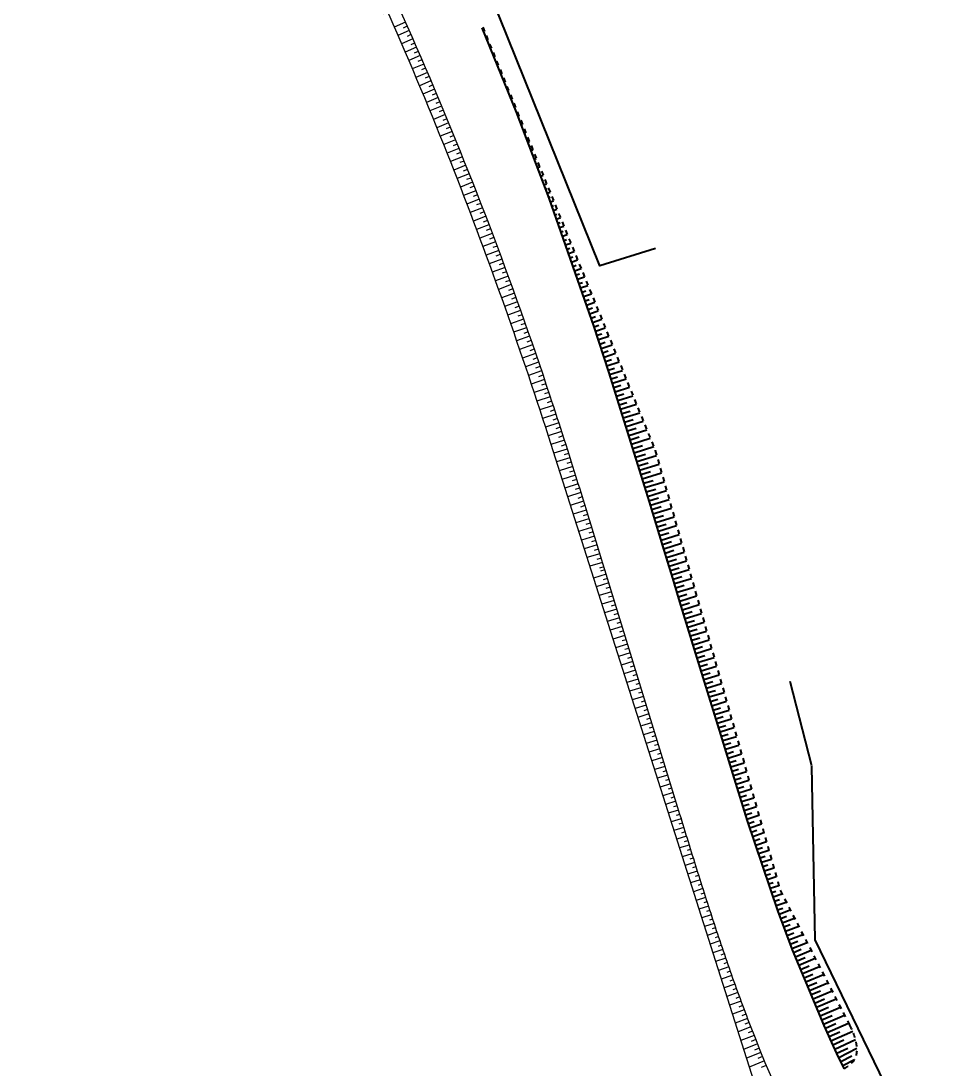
# Model space of a CAD drawing. Extents: x 10268 to 14501, y 7440 to 10044.
# Drawn here: x 12440.3 to 12644, y 7937.3 to 8166.7 of the extents above; entities that cross this region are included whole.
import ezdxf

# ---------------------------------------------------------------- set-up
doc = ezdxf.new("R2010")
doc.units = 0
doc.linetypes.add('Откосы$0$JIS_02_1.0', pattern=[2, 1, -1])
doc.layers.add('GRND', color=46, linetype='Continuous')
for name, color, linetype, lineweight in [('Водоотвод и откосы красные', 1, 'Continuous', 40), ('Забор Металлический-2$0$ЗАБОР', 1, 'Забор Металлический-2$0$ЗАБОР_МЕТ_Б1М', 40), ('Откосы$0$проектн.откос', 1, 'Continuous', 40)]:
    doc.layers.add(name, color=color, linetype=linetype, lineweight=lineweight)
doc.linetypes.add('Забор Металлический-2$0$ЗАБОР_МЕТ_Б1М', pattern='A,1.25,[133,ltypeshp.shx,S=0.25,R=0,X=-0.25,Y=0],-0.001,[133,ltypeshp.shx,S=0.145,R=0,X=-0.145,Y=0],-0.001,[130,ltypeshp.shx,S=0.125,R=0,X=0,Y=0.4],1.25', length=2.502)

msp = doc.modelspace()

# ---------------------------------------------------------------- linework, layer by layer
at = {"layer": 'GRND', "color": 1, "lineweight": 30}
for p, q in [((12524.42, 8166.47), (12521.96, 8165.38)), ((12525.23, 8164.64), (12522.77, 8163.56)), ((12524.81, 8165.58), (12523.95, 8165.19)), ((12526.03, 8162.81), (12523.56, 8161.73)), ((12525.62, 8163.75), (12524.76, 8163.37)), ((12526.83, 8160.98), (12524.35, 8159.9)), ((12526.42, 8161.91), (12525.56, 8161.54)), ((12527.22, 8160.08), (12526.35, 8159.7)), ((12527.63, 8159.15), (12525.14, 8158.07)), ((12528.02, 8158.25), (12527.14, 8157.87)), ((12528.42, 8157.31), (12525.92, 8156.24)), ((12529.21, 8155.48), (12526.7, 8154.4)), ((12528.81, 8156.41), (12527.93, 8156.03)), ((12529.99, 8153.64), (12527.47, 8152.56)), ((12529.6, 8154.57), (12528.72, 8154.2)), ((12530.77, 8151.8), (12528.24, 8150.73)), ((12530.38, 8152.73), (12529.5, 8152.36)), ((12531.16, 8150.89), (12530.27, 8150.51)), ((12531.55, 8149.96), (12529.01, 8148.89)), ((12531.93, 8149.04), (12531.04, 8148.67)), ((12532.32, 8148.11), (12529.77, 8147.05)), ((12533.09, 8146.27), (12530.53, 8145.2)), ((12532.7, 8147.2), (12531.81, 8146.83)), ((12533.85, 8144.42), (12531.28, 8143.36)), ((12533.47, 8145.35), (12532.57, 8144.98)), ((12534.61, 8142.57), (12532.03, 8141.51)), ((12534.23, 8143.5), (12533.33, 8143.13)), ((12534.99, 8141.65), (12534.09, 8141.28)), ((12535.37, 8140.72), (12532.78, 8139.67)), ((12535.74, 8139.8), (12534.84, 8139.43)), ((12536.12, 8138.86), (12533.52, 8137.82)), ((12536.87, 8137.01), (12534.26, 8135.97)), ((12536.49, 8137.94), (12535.59, 8137.58)), ((12537.61, 8135.15), (12534.99, 8134.11)), ((12537.24, 8136.09), (12536.33, 8135.73)), ((12538.34, 8133.31), (12535.71, 8132.25)), ((12537.98, 8134.23), (12537.07, 8133.87)), ((12538.72, 8132.37), (12537.8, 8132.01)), ((12539.08, 8131.45), (12536.43, 8130.4)), ((12539.43, 8130.55), (12538.52, 8130.19)), ((12539.81, 8129.59), (12537.14, 8128.54)), ((12540.54, 8127.73), (12537.86, 8126.68)), ((12540.16, 8128.69), (12539.25, 8128.33)), ((12541.26, 8125.86), (12538.56, 8124.81)), ((12540.89, 8126.82), (12539.97, 8126.47)), ((12541.98, 8124), (12539.27, 8122.95)), ((12541.61, 8124.96), (12540.69, 8124.6)), ((12542.33, 8123.09), (12541.4, 8122.74)), ((12542.69, 8122.13), (12539.97, 8121.08)), ((12543.04, 8121.22), (12542.11, 8120.87)), ((12543.4, 8120.25), (12540.66, 8119.22)), ((12544.11, 8118.39), (12541.36, 8117.35)), ((12543.75, 8119.35), (12542.82, 8119)), ((12544.81, 8116.52), (12542.04, 8115.48)), ((12544.45, 8117.48), (12543.52, 8117.13)), ((12545.51, 8114.64), (12542.73, 8113.61)), ((12545.15, 8115.6), (12544.22, 8115.26)), ((12546.2, 8112.76), (12543.41, 8111.74)), ((12545.84, 8113.73), (12544.91, 8113.38)), ((12546.54, 8111.85), (12545.6, 8111.51)), ((12546.88, 8110.91), (12544.08, 8109.86)), ((12547.22, 8109.97), (12546.28, 8109.63)), ((12547.57, 8109.03), (12544.76, 8107.99)), ((12548.25, 8107.15), (12545.43, 8106.11)), ((12547.91, 8108.09), (12546.96, 8107.75)), ((12548.92, 8105.27), (12546.1, 8104.23)), ((12548.59, 8106.21), (12547.64, 8105.87)), ((12549.6, 8103.39), (12546.96, 8102.43)), ((12549.26, 8104.33), (12548.31, 8103.99)), ((12549.93, 8102.45), (12548.98, 8102.11)), ((12550.26, 8101.5), (12547.43, 8100.48)), ((12550.6, 8100.56), (12549.64, 8100.23)), ((12550.93, 8099.61), (12548.08, 8098.6)), ((12551.59, 8097.73), (12548.73, 8096.71)), ((12551.26, 8098.67), (12550.3, 8098.34)), ((12552.24, 8095.84), (12549.38, 8094.83)), ((12551.92, 8096.78), (12550.96, 8096.45)), ((12552.9, 8093.95), (12550.03, 8092.95)), ((12552.57, 8094.89), (12551.61, 8094.56)), ((12553.54, 8092.05), (12550.67, 8091.06)), ((12553.22, 8093), (12552.26, 8092.67)), ((12553.86, 8091.11), (12552.9, 8090.78)), ((12554.19, 8090.16), (12551.3, 8089.17)), ((12554.5, 8089.21), (12553.54, 8088.89)), ((12554.82, 8088.26), (12551.93, 8087.28)), ((12555.46, 8086.37), (12552.56, 8085.39)), ((12555.14, 8087.32), (12554.17, 8087)), ((12556.09, 8084.47), (12553.18, 8083.5)), ((12555.77, 8085.42), (12554.8, 8085.1)), ((12556.71, 8082.57), (12553.8, 8081.61)), ((12556.4, 8083.52), (12555.43, 8083.2)), ((12557.34, 8080.67), (12554.42, 8079.71)), ((12557.03, 8081.62), (12556.05, 8081.3)), ((12557.65, 8079.72), (12556.67, 8079.4)), ((12557.96, 8078.77), (12555.03, 8077.81)), ((12558.26, 8077.82), (12557.28, 8077.5)), ((12558.57, 8076.86), (12555.64, 8075.92)), ((12559.18, 8074.96), (12556.24, 8074.02)), ((12558.88, 8075.91), (12557.89, 8075.6)), ((12559.79, 8073.05), (12556.85, 8072.12)), ((12559.48, 8074.01), (12558.5, 8073.7)), ((12560.39, 8071.15), (12557.45, 8070.22)), ((12560.09, 8072.1), (12559.11, 8071.79)), ((12560.7, 8070.2), (12559.71, 8069.89)), ((12561, 8069.24), (12558.06, 8068.31)), ((12561.3, 8068.29), (12560.32, 8067.98)), ((12561.6, 8067.34), (12558.66, 8066.41)), ((12561.9, 8066.38), (12560.92, 8066.08)), ((12562.19, 8065.43), (12559.27, 8064.51)), ((12562.79, 8063.52), (12559.87, 8062.61)), ((12562.49, 8064.47), (12561.52, 8064.17)), ((12563.38, 8061.61), (12560.48, 8060.71)), ((12563.09, 8062.57), (12562.11, 8062.26)), ((12563.97, 8059.7), (12561.09, 8058.8)), ((12563.68, 8060.66), (12562.71, 8060.36)), ((12564.27, 8058.74), (12563.31, 8058.45)), ((12564.57, 8057.79), (12561.69, 8056.9)), ((12564.86, 8056.83), (12563.9, 8056.54)), ((12565.15, 8055.88), (12562.3, 8055)), ((12565.45, 8054.92), (12564.5, 8054.63)), ((12565.74, 8053.97), (12562.9, 8053.09)), ((12566.33, 8052.05), (12563.51, 8051.19)), ((12566.04, 8053.01), (12565.09, 8052.72)), ((12566.92, 8050.14), (12564.12, 8049.28)), ((12566.62, 8051.1), (12565.68, 8050.81)), ((12567.5, 8048.23), (12564.72, 8047.38)), ((12567.21, 8049.19), (12566.27, 8048.9)), ((12567.8, 8047.27), (12566.87, 8046.99)), ((12568.29, 8045.66), (12565.54, 8044.81)), ((12568, 8046.61), (12567.07, 8046.33)), ((12568.88, 8043.74), (12566.15, 8042.91)), ((12568.59, 8044.7), (12567.66, 8044.42)), ((12569.17, 8042.79), (12568.26, 8042.51)), ((12569.47, 8041.83), (12566.76, 8041)), ((12569.76, 8040.88), (12568.85, 8040.6)), ((12570.05, 8039.92), (12567.36, 8039.1)), ((12570.34, 8038.96), (12569.44, 8038.69)), ((12570.64, 8038.01), (12567.97, 8037.19)), ((12571.22, 8036.1), (12568.58, 8035.28)), ((12570.93, 8037.05), (12570.03, 8036.78)), ((12571.81, 8034.18), (12569.18, 8033.38)), ((12571.52, 8035.14), (12570.63, 8034.87)), ((12572.4, 8032.27), (12569.79, 8031.47)), ((12572.1, 8033.23), (12571.22, 8032.96)), ((12572.69, 8031.32), (12571.81, 8031.05)), ((12572.98, 8030.36), (12570.4, 8029.57)), ((12573.28, 8029.4), (12572.4, 8029.14)), ((12573.57, 8028.45), (12571, 8027.66)), ((12573.86, 8027.49), (12573, 8027.23)), ((12574.16, 8026.54), (12571.61, 8025.76)), ((12574.74, 8024.62), (12572.22, 8023.85)), ((12574.45, 8025.58), (12573.59, 8025.32)), ((12575.33, 8022.71), (12572.83, 8021.94)), ((12575.04, 8023.67), (12574.18, 8023.41)), ((12575.92, 8020.8), (12573.43, 8020.04)), ((12575.62, 8021.76), (12574.78, 8021.5)), ((12576.21, 8019.84), (12575.37, 8019.59)), ((12576.5, 8018.89), (12574.04, 8018.13)), ((12576.79, 8017.93), (12575.96, 8017.68)), ((12577.09, 8016.97), (12574.65, 8016.23)), ((12577.38, 8016.02), (12576.55, 8015.76)), ((12577.67, 8015.06), (12575.25, 8014.32)), ((12578.26, 8013.15), (12576.06, 8012.47)), ((12577.98, 8014.11), (12577.16, 8013.86)), ((12578.85, 8011.24), (12576.47, 8010.51)), ((12578.56, 8012.2), (12577.75, 8011.95)), ((12579.47, 8009.34), (12577.07, 8008.6)), ((12579.15, 8010.29), (12578.34, 8010.04)), ((12579.74, 8008.38), (12578.93, 8008.13)), ((12580.06, 8007.42), (12577.68, 8006.7)), ((12580.32, 8006.47), (12579.53, 8006.22)), ((12580.64, 8005.51), (12578.29, 8004.79)), ((12580.91, 8004.55), (12580.12, 8004.31)), ((12581.23, 8003.6), (12578.89, 8002.89)), ((12581.82, 8001.69), (12579.5, 8000.98)), ((12581.5, 8002.64), (12580.71, 8002.4)), ((12582.4, 7999.78), (12580.11, 7999.07)), ((12582.08, 8000.73), (12581.3, 8000.49)), ((12582.99, 7997.86), (12580.72, 7997.17)), ((12582.67, 7998.82), (12581.9, 7998.58)), ((12583.26, 7996.91), (12582.49, 7996.67)), ((12583.58, 7995.95), (12581.32, 7995.26)), ((12583.84, 7994.99), (12583.08, 7994.76)), ((12584.16, 7994.04), (12581.92, 7993.38)), ((12584.42, 7993.08), (12583.66, 7992.85)), ((12584.73, 7992.12), (12582.53, 7991.47)), ((12585.31, 7990.21), (12583.14, 7989.55)), ((12584.98, 7991.14), (12584.24, 7990.92)), ((12585.89, 7988.29), (12583.75, 7987.64)), ((12585.56, 7989.23), (12584.83, 7989.01)), ((12586.48, 7986.38), (12584.36, 7985.73)), ((12586.15, 7987.32), (12585.42, 7987.1)), ((12586.74, 7985.41), (12586.02, 7985.18)), ((12587.07, 7984.47), (12584.97, 7983.82)), ((12587.33, 7983.5), (12586.62, 7983.27)), ((12587.66, 7982.56), (12585.58, 7981.9)), ((12587.93, 7981.59), (12587.22, 7981.36)), ((12588.26, 7980.65), (12586.19, 7979.99)), ((12588.86, 7978.74), (12586.8, 7978.08)), ((12588.53, 7979.68), (12587.82, 7979.46)), ((12589.46, 7976.83), (12587.4, 7976.17)), ((12589.14, 7977.78), (12588.43, 7977.55)), ((12590.07, 7974.92), (12588.01, 7974.26)), ((12589.76, 7975.87), (12589.04, 7975.64)), ((12590.38, 7973.97), (12589.66, 7973.74)), ((12590.68, 7973.02), (12588.62, 7972.34)), ((12590.99, 7972.07), (12590.28, 7971.83)), ((12591.3, 7971.12), (12589.23, 7970.43)), ((12591.61, 7970.17), (12590.9, 7969.93)), ((12591.92, 7969.21), (12589.84, 7968.52)), ((12592.55, 7967.31), (12590.45, 7966.61)), ((12592.24, 7968.23), (12591.54, 7968)), ((12593.18, 7965.41), (12591.06, 7964.69)), ((12592.87, 7966.34), (12592.17, 7966.1)), ((12593.82, 7963.52), (12591.67, 7962.78)), ((12593.51, 7964.44), (12592.8, 7964.2)), ((12594.16, 7962.55), (12593.44, 7962.3)), ((12594.47, 7961.62), (12592.28, 7960.87)), ((12594.81, 7960.66), (12594.07, 7960.4)), ((12595.13, 7959.73), (12592.89, 7958.95)), ((12595.79, 7957.84), (12593.5, 7957.04)), ((12595.46, 7958.77), (12594.72, 7958.51)), ((12596.46, 7955.96), (12594.11, 7955.13)), ((12596.13, 7956.88), (12595.36, 7956.61)), ((12597.14, 7954.08), (12594.72, 7953.21)), ((12596.81, 7955), (12596.01, 7954.72)), ((12597.83, 7952.2), (12595.32, 7951.3)), ((12597.49, 7953.12), (12596.66, 7952.82)), ((12598.18, 7951.24), (12597.33, 7950.92)), ((12598.53, 7950.32), (12595.95, 7949.35)), ((12598.89, 7949.37), (12598, 7949.03)), ((12599.24, 7948.44), (12596.56, 7947.42)), ((12599.96, 7946.57), (12597.17, 7945.49)), ((12599.6, 7947.5), (12598.68, 7947.15)), ((12600.69, 7944.71), (12597.79, 7943.56)), ((12600.32, 7945.64), (12599.37, 7945.27)), ((12601.43, 7942.85), (12598.4, 7941.63)), ((12601.06, 7943.78), (12600.07, 7943.38)), ((12601.8, 7941.92), (12600.78, 7941.51)), ((12602.18, 7940.99), (12599.02, 7939.7)), ((12602.55, 7940.07), (12601.49, 7939.63)), ((12602.94, 7939.14), (12599.63, 7937.77)), ((12603.36, 7938.13), (12602.25, 7937.67))]:
    msp.add_line(p, q, dxfattribs=at)
at = {"layer": 'Водоотвод и откосы красные', "color": 1, "lineweight": 30, "flags": 128}
for points in [[(12490.83, 8230.03, -0.022062), (12519.62, 8168.4), (12519.83, 8168.5, -0.416436), (12520.76, 8168.14, -0.009421), (12534.35, 8135.73, -0.015975), (12555.63, 8075.95), (12605.3, 7919.99), (12613.19, 7895.73, -0.414443), (12612.93, 7895.22), (12612.86, 7895.2)], [(12493.08, 8230.15, -0.044342), (12556.01, 8084.71, -0.002431), (12559.09, 8075.25, -0.001736), (12562.09, 8065.75, -0.001042), (12565.05, 8056.22, -0.000347), (12567.98, 8046.66), (12583.94, 7994.62, 0.001116), (12587.63, 7982.66, 0.003348), (12591.44, 7970.69, 0.00558), (12595.47, 7958.74, 0.007813), (12599.84, 7946.87, 0.065244), (12643.99, 7865.92, 0.065244)]]:
    msp.add_lwpolyline(points, format="xyb", dxfattribs=at)
at = {"layer": 'Забор Металлический-2$0$ЗАБОР', "color": 1, "linetype": 'Забор Металлический-2$0$ЗАБОР_МЕТ_Б1М'}
msp.add_lwpolyline([(12579.13, 8116.92), (12566.97, 8113.15), (12544.93, 8167.77), (12525.47, 8209.48), (12502.74, 8254.38), (12478.41, 8294.87), (12459.39, 8325.57), (12440.31, 8352.75)], dxfattribs=at)
at = {"layer": 'Забор Металлический-2$0$ЗАБОР', "linetype": 'Забор Металлический-2$0$ЗАБОР_МЕТ_Б1М'}
for points in [[(12613.33, 8003.7), (12608.58, 8022.15)], [(12629.44, 7928.16), (12629.3, 7934.15), (12614.03, 7965.65), (12613.33, 8003.62)]]:
    msp.add_lwpolyline(points, dxfattribs=at)
at = {"layer": 'Откосы$0$проектн.откос', "color": 1}
for p, q in [((12541.55, 8164.35), (12541.73, 8164.42)), ((12541.93, 8163.42), (12542.02, 8163.46)), ((12542.31, 8162.5), (12542.48, 8162.57)), ((12542.68, 8161.57), (12542.77, 8161.61)), ((12543.06, 8160.65), (12543.23, 8160.72)), ((12543.43, 8159.72), (12543.52, 8159.76)), ((12543.81, 8158.8), (12543.99, 8158.87)), ((12544.19, 8157.87), (12544.27, 8157.91)), ((12544.56, 8156.95), (12544.74, 8157.02)), ((12544.94, 8156.02), (12545.03, 8156.06)), ((12545.31, 8155.1), (12545.49, 8155.17)), ((12545.69, 8154.17), (12545.78, 8154.21)), ((12546.07, 8153.25), (12546.25, 8153.32)), ((12546.44, 8152.32), (12546.53, 8152.36)), ((12546.82, 8151.4), (12547, 8151.47)), ((12547.19, 8150.47), (12547.29, 8150.51)), ((12547.57, 8149.55), (12547.75, 8149.62)), ((12547.95, 8148.62), (12548.04, 8148.66)), ((12548.32, 8147.7), (12548.51, 8147.77)), ((12548.7, 8146.77), (12548.79, 8146.81)), ((12549.05, 8145.84), (12549.26, 8145.92)), ((12549.41, 8144.91), (12549.52, 8144.95)), ((12549.77, 8143.97), (12550.01, 8144.07)), ((12550.12, 8143.04), (12550.26, 8143.09)), ((12550.48, 8142.11), (12550.77, 8142.22)), ((12550.83, 8141.18), (12550.99, 8141.23)), ((12551.19, 8140.24), (12551.52, 8140.37)), ((12551.54, 8139.31), (12551.72, 8139.38)), ((12551.9, 8138.38), (12552.27, 8138.52)), ((12552.25, 8137.44), (12552.45, 8137.52)), ((12552.61, 8136.51), (12553.03, 8136.67)), ((12552.96, 8135.58), (12553.18, 8135.66)), ((12553.32, 8134.64), (12553.78, 8134.82)), ((12553.68, 8133.71), (12553.92, 8133.8)), ((12554.03, 8132.78), (12554.53, 8132.97)), ((12554.39, 8131.84), (12554.65, 8131.94)), ((12554.74, 8130.91), (12555.29, 8131.12)), ((12555.1, 8129.98), (12555.38, 8130.09)), ((12555.45, 8129.04), (12556.04, 8129.27)), ((12555.81, 8128.11), (12556.11, 8128.23)), ((12556.14, 8127.17), (12556.8, 8127.4)), ((12556.47, 8126.23), (12556.82, 8126.35)), ((12556.8, 8125.28), (12557.56, 8125.55)), ((12557.13, 8124.34), (12557.53, 8124.48)), ((12557.46, 8123.4), (12558.31, 8123.7)), ((12557.79, 8122.46), (12558.24, 8122.61)), ((12558.12, 8121.51), (12559.06, 8121.84))]:
    msp.add_line(p, q, dxfattribs=at)
at = {"layer": 'Откосы$0$проектн.откос'}
for p, q in [((12558.45, 8120.57), (12558.94, 8120.74)), ((12558.78, 8119.63), (12559.82, 8119.99)), ((12559.11, 8118.69), (12559.65, 8118.88)), ((12559.44, 8117.74), (12560.57, 8118.14)), ((12559.77, 8116.8), (12560.36, 8117.01)), ((12560.1, 8115.86), (12561.33, 8116.29)), ((12560.42, 8114.92), (12561.06, 8115.14)), ((12560.75, 8113.97), (12562.08, 8114.44)), ((12561.08, 8113.03), (12561.77, 8113.27)), ((12561.41, 8112.09), (12562.83, 8112.58)), ((12561.74, 8111.15), (12562.48, 8111.4)), ((12562.07, 8110.2), (12563.59, 8110.73)), ((12562.4, 8109.26), (12563.18, 8109.53)), ((12562.73, 8108.32), (12564.34, 8108.88)), ((12563.06, 8107.37), (12563.89, 8107.66)), ((12563.39, 8106.43), (12565.1, 8107.03)), ((12563.72, 8105.49), (12564.6, 8105.8)), ((12564.05, 8104.55), (12565.85, 8105.18)), ((12564.38, 8103.6), (12565.3, 8103.93)), ((12564.71, 8102.66), (12566.61, 8103.32)), ((12565.04, 8101.72), (12566.01, 8102.06)), ((12565.37, 8100.78), (12567.36, 8101.47)), ((12565.7, 8099.83), (12566.72, 8100.19)), ((12566.01, 8098.88), (12568.13, 8099.58)), ((12566.32, 8097.94), (12567.41, 8098.29)), ((12566.63, 8096.99), (12568.89, 8097.72)), ((12566.93, 8096.04), (12568.1, 8096.41)), ((12567.24, 8095.09), (12569.64, 8095.87)), ((12567.55, 8094.14), (12568.79, 8094.54)), ((12567.86, 8093.19), (12570.4, 8094.01)), ((12568.17, 8092.24), (12569.47, 8092.66)), ((12568.48, 8091.29), (12571.15, 8092.16)), ((12568.79, 8090.34), (12570.16, 8090.78)), ((12569.09, 8089.39), (12571.92, 8090.27)), ((12569.39, 8088.43), (12570.84, 8088.89)), ((12569.69, 8087.48), (12572.68, 8088.42)), ((12569.99, 8086.53), (12571.52, 8087.01)), ((12570.28, 8085.58), (12573.43, 8086.56)), ((12570.58, 8084.62), (12572.2, 8085.13)), ((12570.88, 8083.67), (12574.19, 8084.7)), ((12571.18, 8082.72), (12572.87, 8083.25)), ((12571.48, 8081.76), (12574.94, 8082.85)), ((12571.78, 8080.81), (12573.55, 8081.37)), ((12572.07, 8079.86), (12575.7, 8080.99)), ((12572.37, 8078.9), (12574.22, 8079.48)), ((12572.67, 8077.95), (12576.45, 8079.14)), ((12572.97, 8077), (12574.9, 8077.6)), ((12573.27, 8076.05), (12577.21, 8077.28)), ((12573.57, 8075.09), (12575.58, 8075.72)), ((12573.86, 8074.14), (12577.97, 8075.42)), ((12574.16, 8073.19), (12576.25, 8073.84)), ((12574.46, 8072.23), (12578.72, 8073.57)), ((12574.76, 8071.28), (12576.93, 8071.96)), ((12575.06, 8070.33), (12579.37, 8071.65)), ((12575.35, 8069.37), (12577.5, 8070.03)), ((12575.64, 8068.42), (12579.92, 8069.73)), ((12575.93, 8067.46), (12578.06, 8068.12)), ((12576.23, 8066.51), (12580.46, 8067.81)), ((12576.52, 8065.55), (12578.63, 8066.2)), ((12576.81, 8064.6), (12581.01, 8065.89)), ((12577.11, 8063.65), (12579.2, 8064.29)), ((12577.4, 8062.69), (12581.56, 8063.97)), ((12577.69, 8061.74), (12579.76, 8062.37)), ((12577.99, 8060.78), (12582.1, 8062.04)), ((12578.28, 8059.83), (12580.33, 8060.45)), ((12578.57, 8058.87), (12582.65, 8060.12)), ((12578.87, 8057.92), (12580.89, 8058.54)), ((12579.16, 8056.96), (12583.19, 8058.2)), ((12579.45, 8056.01), (12581.46, 8056.62)), ((12579.74, 8055.05), (12583.74, 8056.28)), ((12580.04, 8054.1), (12582.02, 8054.71)), ((12580.33, 8053.14), (12584.29, 8054.36)), ((12580.62, 8052.19), (12582.59, 8052.79)), ((12580.91, 8051.23), (12584.83, 8052.44)), ((12581.21, 8050.28), (12583.16, 8050.88)), ((12581.5, 8049.33), (12585.38, 8050.51)), ((12581.79, 8048.37), (12583.72, 8048.96)), ((12582.09, 8047.42), (12585.92, 8048.59)), ((12582.38, 8046.46), (12584.29, 8047.05)), ((12582.67, 8045.51), (12586.47, 8046.67)), ((12582.96, 8044.55), (12584.85, 8045.13)), ((12583.26, 8043.6), (12587.01, 8044.75)), ((12583.55, 8042.64), (12585.42, 8043.22)), ((12583.84, 8041.69), (12587.56, 8042.83)), ((12584.13, 8040.73), (12585.98, 8041.3)), ((12584.43, 8039.78), (12588.11, 8040.91)), ((12584.72, 8038.82), (12586.55, 8039.38)), ((12585.01, 8037.87), (12588.65, 8038.99)), ((12585.31, 8036.91), (12587.12, 8037.47)), ((12585.6, 8035.96), (12589.2, 8037.06)), ((12585.89, 8035), (12587.68, 8035.55)), ((12586.18, 8034.05), (12589.74, 8035.14)), ((12586.48, 8033.1), (12588.25, 8033.64)), ((12586.77, 8032.14), (12590.29, 8033.22)), ((12587.06, 8031.19), (12588.81, 8031.72)), ((12587.35, 8030.23), (12590.84, 8031.3)), ((12587.65, 8029.28), (12589.38, 8029.81)), ((12587.94, 8028.32), (12591.38, 8029.38)), ((12588.23, 8027.37), (12589.94, 8027.89)), ((12588.53, 8026.41), (12591.93, 8027.46)), ((12588.82, 8025.46), (12590.51, 8025.98)), ((12589.11, 8024.5), (12592.47, 8025.54)), ((12589.41, 8023.55), (12591.08, 8024.06)), ((12589.7, 8022.6), (12593.02, 8023.62)), ((12590, 8021.64), (12591.64, 8022.15)), ((12590.29, 8020.69), (12593.56, 8021.7)), ((12590.58, 8019.73), (12592.21, 8020.23)), ((12590.88, 8018.78), (12594.11, 8019.77)), ((12591.17, 8017.82), (12592.78, 8018.32)), ((12591.47, 8016.87), (12594.65, 8017.85)), ((12591.76, 8015.92), (12593.34, 8016.4)), ((12592.06, 8014.96), (12595.2, 8015.93)), ((12592.35, 8014.01), (12593.91, 8014.49)), ((12592.64, 8013.05), (12595.75, 8014.01)), ((12592.94, 8012.1), (12594.48, 8012.57)), ((12593.23, 8011.14), (12596.29, 8012.09)), ((12593.52, 8010.19), (12595.05, 8010.66)), ((12593.82, 8009.24), (12596.84, 8010.16)), ((12594.11, 8008.28), (12595.61, 8008.74)), ((12594.4, 8007.33), (12597.38, 8008.24)), ((12594.7, 8006.37), (12596.18, 8006.83)), ((12594.99, 8005.42), (12597.93, 8006.32)), ((12595.28, 8004.46), (12596.74, 8004.91)), ((12595.57, 8003.51), (12598.48, 8004.4)), ((12595.87, 8002.55), (12597.31, 8002.99)), ((12596.16, 8001.6), (12599.02, 8002.49)), ((12596.46, 8000.65), (12597.87, 8001.09)), ((12596.76, 7999.69), (12599.56, 8000.57)), ((12597.05, 7998.74), (12598.44, 7999.17)), ((12597.35, 7997.79), (12600.11, 7998.65)), ((12597.65, 7996.83), (12599.01, 7997.26)), ((12597.94, 7995.88), (12600.66, 7996.72)), ((12598.24, 7994.93), (12599.59, 7995.34)), ((12598.54, 7993.97), (12601.2, 7994.8)), ((12598.84, 7993.02), (12600.16, 7993.43)), ((12599.13, 7992.07), (12601.75, 7992.88)), ((12599.44, 7991.12), (12600.72, 7991.55)), ((12599.76, 7990.17), (12602.28, 7991.02)), ((12600.08, 7989.22), (12601.31, 7989.64)), ((12600.4, 7988.28), (12602.82, 7989.09)), ((12600.72, 7987.33), (12601.91, 7987.73)), ((12601.04, 7986.38), (12603.37, 7987.17)), ((12601.35, 7985.44), (12602.5, 7985.82)), ((12601.67, 7984.49), (12603.92, 7985.25)), ((12601.99, 7983.54), (12603.09, 7983.91)), ((12602.31, 7982.6), (12604.46, 7983.32)), ((12602.63, 7981.65), (12603.68, 7982.01)), ((12602.95, 7980.71), (12605.01, 7981.4)), ((12603.27, 7979.76), (12604.27, 7980.1)), ((12603.58, 7978.81), (12605.55, 7979.48)), ((12603.9, 7977.87), (12604.86, 7978.19)), ((12604.22, 7976.92), (12606.1, 7977.55)), ((12604.54, 7975.97), (12605.46, 7976.28)), ((12604.86, 7975.03), (12606.79, 7975.68)), ((12605.18, 7974.08), (12606.22, 7974.43)), ((12605.49, 7973.13), (12607.72, 7973.88)), ((12605.81, 7972.19), (12607, 7972.59)), ((12606.16, 7971.25), (12608.61, 7972.16)), ((12606.51, 7970.32), (12607.79, 7970.79)), ((12606.86, 7969.38), (12609.53, 7970.38)), ((12607.2, 7968.44), (12608.6, 7968.96)), ((12607.55, 7967.51), (12610.45, 7968.59)), ((12607.9, 7966.57), (12609.41, 7967.13)), ((12608.25, 7965.64), (12611.37, 7966.8)), ((12608.6, 7964.7), (12610.22, 7965.3)), ((12608.95, 7963.76), (12612.3, 7965.01)), ((12609.32, 7962.84), (12611, 7963.55)), ((12609.71, 7961.92), (12613.15, 7963.36)), ((12610.09, 7961), (12611.85, 7961.74)), ((12610.48, 7960.08), (12614.06, 7961.58)), ((12610.87, 7959.16), (12612.7, 7959.92)), ((12611.25, 7958.24), (12614.98, 7959.8)), ((12611.64, 7957.32), (12613.54, 7958.11)), ((12612.03, 7956.4), (12615.9, 7958.02)), ((12612.42, 7955.47), (12614.39, 7956.3)), ((12612.8, 7954.55), (12616.82, 7956.24)), ((12613.19, 7953.63), (12615.23, 7954.49)), ((12613.58, 7952.71), (12617.74, 7954.46)), ((12613.96, 7951.79), (12616.08, 7952.68)), ((12614.35, 7950.87), (12618.66, 7952.68)), ((12614.74, 7949.95), (12616.93, 7950.87)), ((12615.12, 7949.03), (12619.57, 7950.9)), ((12615.51, 7948.11), (12617.77, 7949.06)), ((12615.9, 7947.19), (12620.49, 7949.12)), ((12616.29, 7946.27), (12618.6, 7947.29)), ((12616.69, 7945.36), (12621.37, 7947.41)), ((12617.1, 7944.44), (12619.46, 7945.48)), ((12617.5, 7943.53), (12622.29, 7945.64)), ((12617.91, 7942.62), (12620.3, 7943.74)), ((12618.34, 7941.72), (12622.85, 7943.83)), ((12618.76, 7940.81), (12621.18, 7941.95)), ((12619.19, 7939.91), (12623.18, 7941.94)), ((12619.64, 7939.02), (12622.04, 7940.24)), ((12620.09, 7938.13), (12622.66, 7939.43))]:
    msp.add_line(p, q, dxfattribs=at)
at = {"layer": 'Откосы$0$проектн.откос', "color": 1}
msp.add_lwpolyline([(12620.45, 7937.41), (12619.15, 7939.98), (12617.66, 7943.17), (12616.04, 7946.85), (12609.06, 7963.46), (12605.85, 7972.07), (12599.26, 7991.67), (12596.03, 8002.03), (12593.41, 8010.55), (12588.26, 8027.26), (12584.47, 8039.64), (12582.67, 8045.51), (12582.12, 8047.31), (12580.73, 8051.85), (12577.77, 8061.49), (12574.89, 8070.86), (12568.9, 8089.98), (12565.72, 8099.77), (12555.85, 8127.99), (12548.69, 8146.79), (12541.18, 8165.27)], dxfattribs=at)
at = {"layer": 'Откосы$0$проектн.откос', "color": 1, "linetype": 'Откосы$0$JIS_02_1.0'}
msp.add_lwpolyline([(12541.33, 8165.39), (12579.08, 8072.7), (12606.44, 7976.37), (12622.08, 7946)], dxfattribs=at)
at = {"layer": 'Откосы$0$проектн.откос', "linetype": 'Откосы$0$JIS_02_1.0'}
msp.add_spline([(12620.45, 7937.41), (12622.92, 7939.91), (12623.07, 7942.87), (12621.41, 7947.5)], degree=3, dxfattribs=at)

doc.saveas('drawing.dxf')
